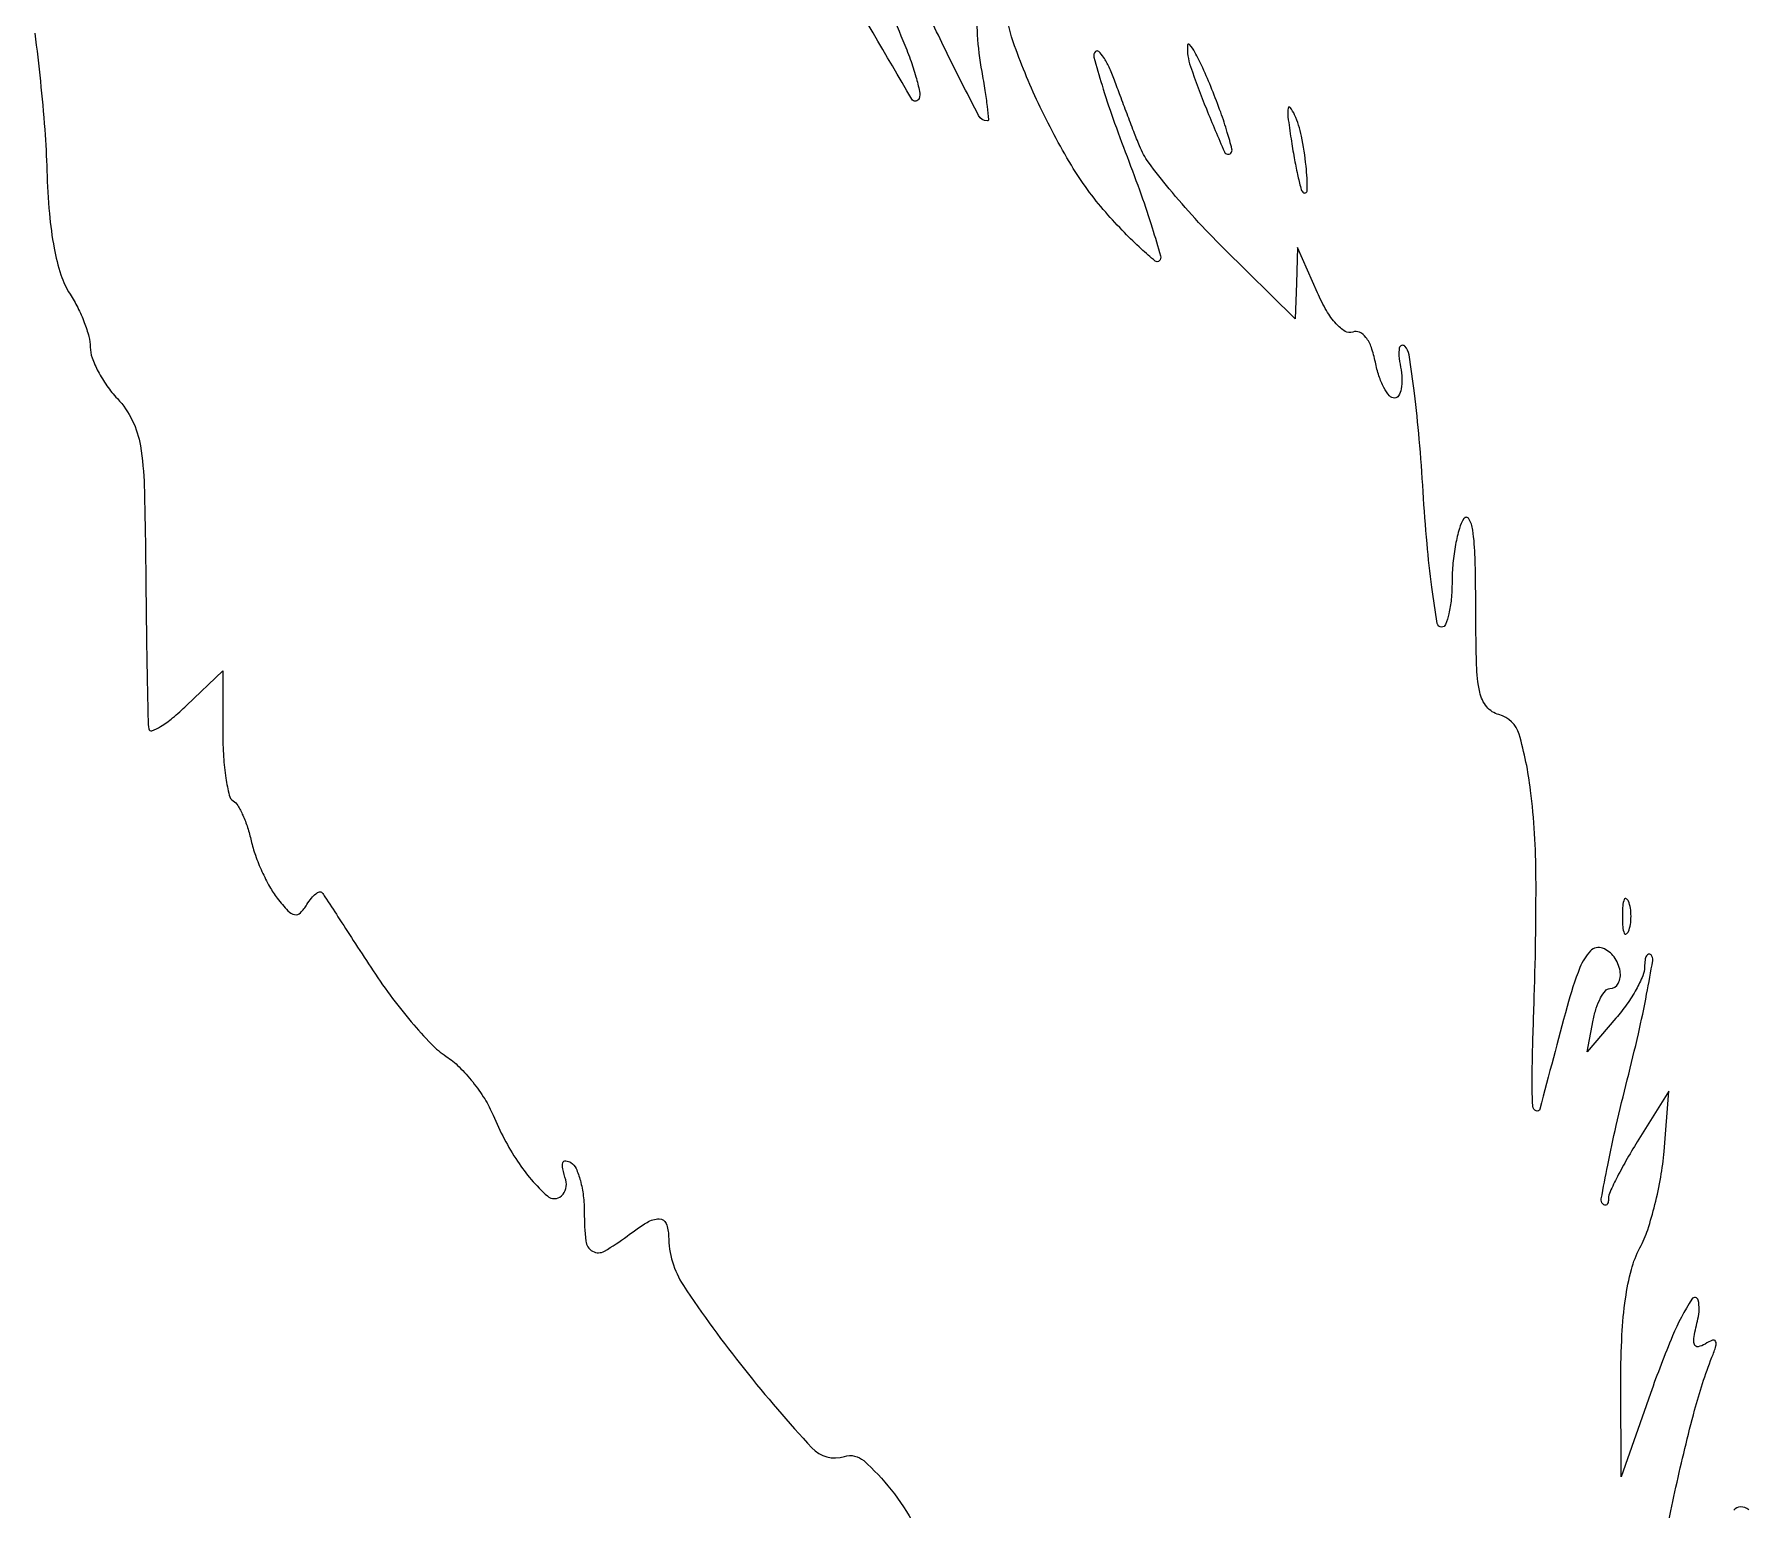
# Model space of a CAD drawing. Extents: x 39 to 1071, y 2 to 926.
# Drawn here: x 340.4 to 482.6, y 190.8 to 313.2 of the extents above; entities that cross this region are included whole.
import ezdxf

# ---------------------------------------------------------------- set-up
doc = ezdxf.new("R2010")
doc.units = 0

msp = doc.modelspace()

# ---------------------------------------------------------------- linework, layer by layer
for points in [[(411.369322, 315.856363, 0.041954), (412.443922, 312.656926, -0.014744), (413.05666, 311.115698, -0.018928), (413.523624, 309.663263, -0.017028), (413.821324, 308.442329, -0.132482), (413.787463, 307.86239, -0.64484), (413.183667, 307.799632, -0.001254), (406.769879, 318.837665, -0.001814)], [(418.711789, 315.692315, 0.051271), (418.61004, 313.142769, 0.029584), (418.98327, 310.091488, -0.006217), (419.250067, 308.522481, -0.01053), (419.429355, 307.201875, -0.004469), (419.545063, 306.103314, -0.44262), (419.45122, 306, -0.280607), (418.723572, 306.44327, -0.003809), (416.263715, 311.299171, -0.011042), (413.991307, 316.136237, -0.024111)], [(475.33224, 186.309368, -0.009677), (476.596984, 192.635956, -0.010473), (478.146444, 199.033864, -0.029342), (479.584493, 203.414045, 0.016864), (479.919067, 204.353399, 0.19733), (479.888148, 204.733267, 0.390543), (479.635956, 204.826834, 0.041071), (479.024096, 204.514892, -0.093605), (478.430293, 204.286687, -0.385371), (478.13045, 204.472767, -0.11801), (478.101138, 205.126916, -0.013042), (478.42492, 206.600847, 0.113126), (478.451152, 208.141486, 0.671754), (477.912078, 208.239299, 0.043079), (476.314579, 205.179398, 0.013959), (474.480021, 200.408929), (472.042184, 193.5), (472.027253, 201.5, -0.012755), (472.115727, 205.241493, -0.023445), (472.407824, 208.273791, -0.02892), (472.899136, 210.688355, -0.057768), (473.610095, 212.5, 0.042576), (474.25235, 214.001135, 0.018494), (474.857252, 216.0875, 0.018144), (475.340304, 218.365839, 0.022999), (475.612054, 220.5), (476.016239, 225.5), (473.513243, 221.5, 0.009437), (472.554261, 219.901135, 0.01242), (471.743997, 218.405729, 0.009927), (471.128255, 217.137084, 0.107011), (471.005123, 216.583333, -0.051062), (470.970576, 216.263576, -0.151777), (470.863997, 216.073446, -0.257861), (470.709712, 216.033409, -0.134444), (470.531886, 216.13478, -0.24659), (470.401551, 216.553355, -0.003163), (470.934548, 219.355035, -0.008304), (471.636922, 222.635418, -0.005244), (472.56, 226.44, 0.005915), (473.478685, 230.248772, 0.009303), (474.167827, 233.54259, 0.003943), (474.675917, 236.338613, 0.243993), (474.528114, 236.80522, 0.252371), (474.329885, 236.864585, 0.222141), (474.155133, 236.734306, 0.090224), (474.036317, 236.36722, 0.03328), (474, 235.822206, -0.10032), (473.845185, 235.058365, -0.026936), (473.299679, 233.939957, -0.026161), (472.528428, 232.709715, -0.024398), (471.615928, 231.53656), (469.231855, 228.762042), (469.732505, 231.381021, -0.030657), (469.988792, 232.383978, -0.043702), (470.345594, 233.230675, -0.051651), (470.742538, 233.824319, -0.223149), (471.116577, 234, 0.283484), (471.816976, 234.431805, 0.162075), (471.965048, 235.449421, 0.113996), (471.458546, 236.634599, 0.144367), (470.516923, 237.355132, 0.303452), (469.499904, 237.124678, 0.097015), (468.626834, 235.748358, 0.027105), (467.563706, 232.515101, 0.002269), (465.308178, 224, -0.467676), (464.986797, 223.848117, -0.277128), (464.716061, 224.246681, -0.019338), (464.665533, 227.162807, -0.003317), (464.820498, 232.699996, 0.009635), (464.982637, 243.266603, 0.02912), (464.535668, 250.449119, 0.041044), (463.578018, 255.115434, 0.263496), (461.913521, 256.732866, -0.159064), (460.895862, 257.386968, -0.119547), (460.317928, 258.595442, -0.045873), (460.050852, 260.878808, -0.005745), (459.984687, 265.866631, 0.006379), (459.928273, 269.74849, 0.027478), (459.738643, 272.049336, 0.096128), (459.418046, 272.988872, 0.561774), (459, 273, 0.074236), (458.6251, 272.172821, 0.022986), (458.310881, 270.839063, 0.022426), (458.092506, 269.295701, 0.022912), (458.015313, 267.75, -0.021358), (457.948009, 266.312738, -0.034311), (457.754911, 265.101562, -0.037933), (457.481179, 264.224507, -0.307268), (457.150342, 264, -0.36896), (456.790592, 264.3073, -0.005348), (456.349883, 267.29935, -0.011657), (455.941199, 270.925392, -0.007065), (455.618512, 275.231831, 0.006556), (455.295907, 279.596884, 0.009708), (454.888804, 283.412234, 0.005381), (454.451962, 286.593198, 0.160908), (454.092347, 287.307653, 0.293773), (453.82723, 287.365251, 0.258797), (453.64092, 287.147075, 0.073773), (453.607248, 286.512535, 0.023659), (453.740755, 285.575823, -0.035562), (453.857557, 284.588782, -0.059599), (453.797236, 283.756648, -0.086381), (453.58319, 283.194396, -0.264606), (453.241577, 283, -0.223563), (452.819546, 283.198629, -0.050415), (452.366215, 283.875305, -0.042938), (451.954726, 284.838625, -0.030129), (451.654048, 285.979762, 0.034185), (451.322743, 287.197004, 0.077689), (450.875995, 288.036288, 0.126215), (450.349559, 288.458073, 0.19901), (449.779048, 288.476044, -0.232647), (449.148832, 288.536581, -0.071819), (448.396194, 289.165797, -0.051443), (447.602131, 290.258791, -0.027625), (446.846049, 291.746282), (445.192099, 295.5), (445.096049, 292.531303), (445, 289.562607), (439.052081, 295.448463, -0.012068), (436.699823, 297.891316, -0.01338), (434.550181, 300.364058, -0.012808), (432.832865, 302.562055, -0.065026), (432.07886, 303.917159, -0.002367), (431.610342, 305.113897, -0.001283), (431.044906, 306.589843, -0.001278), (430.477112, 308.094979, -0.00202), (429.998801, 309.388688, 0.020817), (429.556514, 310.459425, 0.039265), (429.098959, 311.273905, 0.056335), (428.692104, 311.754128, 0.405444), (428.416658, 311.749991, 0.27032), (428.29789, 311.298774, 0.005595), (428.97074, 308.974907, 0.011484), (429.872517, 306.216706, 0.007278), (431.043478, 303.043478, -0.006564), (432.218241, 299.873886, -0.010417), (433.131424, 297.127257, -0.004639), (433.828002, 294.800337, -0.273259), (433.722067, 294.388734, -0.386571), (433.381306, 294.372486, -0.011735), (432.219089, 295.378696, -0.017513), (430.831014, 296.730249, -0.01048), (429.273432, 298.426704, -0.045133), (426.426841, 302.317927, -0.025833), (423.687649, 307.456803, -0.025007), (421.602804, 312.556775, -0.084717), (421, 316.088984, 0.044273)], [(340.401976, 313.267854, -0.006807), (340.863477, 309.306983, -0.006785), (341.221787, 305.282999, -0.010899), (341.40581, 301.842922, 0.013584), (341.613882, 298.309177, 0.024918), (342.004255, 295.452396, 0.030747), (342.568681, 293.214941, 0.067969), (343.324105, 291.628106, -0.028954), (343.965594, 290.513282, -0.025172), (344.507706, 289.279257, -0.025974), (344.884175, 288.110655, -0.065021), (345, 287.223745, 0.087952), (345.15553, 286.346405, 0.033633), (345.660937, 285.208996, 0.032027), (346.388944, 284.020038, 0.033956), (347.25, 282.958156, -0.074188), (348.494397, 281.143586, -0.072939), (349.163992, 279.034327, -0.033842), (349.479784, 275.688854, -0.004402), (349.606355, 268.519594, 0.001049), (349.657522, 263.845767, 0.001562), (349.723664, 259.755485, 0.000665), (349.795828, 256.256652, 0.03255), (349.856355, 255.562909, 0.469236), (350.121214, 255.403704, 0.054051), (350.839054, 255.745379, 0.035314), (351.83816, 256.462943, 0.017638), (353, 257.5), (356, 260.374182), (356, 255.246108, 0.015823), (356.063421, 253.242556, 0.022306), (356.255809, 251.466307, 0.019512), (356.529681, 250.0538, 0.199247), (356.870838, 249.579826, -0.121375), (357.246804, 249.196461, -0.027891), (357.667117, 248.385792, -0.027235), (358.058498, 247.370995, -0.023637), (358.358695, 246.270809, 0.031273), (358.707765, 245.064318, 0.02072), (359.250255, 243.727856, 0.020878), (359.888028, 242.468508, 0.037636), (360.527342, 241.504871, 0.020135), (361.411598, 240.457737, 0.155557), (361.960921, 240.142759, 0.255372), (362.439504, 240.284569, 0.057337), (362.985112, 240.975911, -0.029776), (363.357063, 241.504582, -0.056199), (363.725156, 241.873024, -0.091622), (364.031864, 242.036957, -0.32384), (364.231955, 241.97104, -0.0116), (364.47241, 241.621814, -0.000273), (365.560819, 239.957812, -0.000603), (366.83305, 238.005316, -0.000409), (368.277315, 235.778958, 0.016131), (369.88334, 233.465895, 0.015833), (371.644762, 231.246378, 0.015926), (373.310739, 229.400966, 0.0562), (374.538678, 228.3827, -0.050782), (375.615599, 227.50913, -0.028653), (376.73895, 226.255166, -0.028326), (377.737681, 224.846053, -0.041065), (378.438704, 223.49246, 0.045616), (380.457911, 219.678847, 0.066265), (382.93803, 216.796043, 0.386561), (384.112519, 216.807467, 0.290443), (384.460254, 218.125229, -0.021768), (384.209117, 219.055035, -0.128686), (384.226959, 219.554692, -0.359143), (384.462349, 219.712143, -0.113869), (384.892866, 219.566212, -0.151221), (385.320162, 219.07612, -0.03869), (385.674779, 218.072175, -0.035829), (385.918579, 216.80841, -0.029745), (386, 215.440983, 0.027312), (386.130309, 213.057186, 0.243502), (386.693647, 212.210209, 0.263177), (387.673738, 212.218562, 0.031099), (389.55887, 213.468197, -0.023346), (391.22184, 214.608036, -0.140037), (392.221199, 214.891006, -0.302984), (392.792086, 214.508171, -0.098238), (393, 213.460162, 0.147064), (394.227005, 209.378705, 0.022378), (399.286835, 202.421736, 0.018179), (404.895999, 195.894823, 0.290304), (407.588877, 195.180059, -0.264774), (409.18967, 194.835447, -0.042466), (411.468755, 192.419256, -0.044481), (413.401917, 189.48414, -0.124009)], [(482.63681, 190.762412, 0.169839), (481.957537, 191, 0.240401), (481.415271, 190.723285, 0.01447)]]:
    msp.add_lwpolyline(points, format="xyb")
for points in [[(436.054531, 312.270236, 0.094816), (436.308972, 310.524762, 0.012354), (437.634178, 306.988238, 0.007302), (439.130887, 303.42672, 0.528183), (439.660189, 303.326856, 0.265563), (439.752368, 303.66484, 0.008913), (439.367866, 305.050285, 0.014737), (438.81897, 306.717712, 0.009481), (438.089541, 308.618343, 0.009089), (437.324132, 310.410754, 0.02166), (436.67481, 311.70477, 0.049093), (436.238742, 312.333363, 0.681451)], [(444.656249, 304.5, 0.006898), (444.916301, 302.937317, 0.009719), (445.194311, 301.552604, 0.006366), (445.462852, 300.407284, 0.120459), (445.63266, 300.083333, 0.689044), (446.004412, 300.2226, 0.027799), (445.903188, 302.249583, 0.023299), (445.521981, 304.73702, 0.056746), (444.953304, 306.5, 0.052205), (444.593758, 307.114051, 0.669598), (444.408771, 307.068136, 0.068523), (444.400929, 306.329499, 0.006223)], [(472.157895, 240, 0.017491), (472.189089, 239.10856, 0.078554), (472.306058, 238.601562, 0.447206), (472.474999, 238.540618, 0.174857), (472.662281, 238.75, 0.057986), (472.818615, 239.320008, 0.037979), (472.87034, 240, 0.037979), (472.818615, 240.679992, 0.057986), (472.662281, 241.25, 0.174857), (472.474999, 241.459382, 0.447206), (472.306058, 241.398438, 0.078554), (472.189089, 240.89144, 0.017491)]]:
    msp.add_lwpolyline(points, format="xyb", close=True)

doc.saveas('drawing.dxf')
